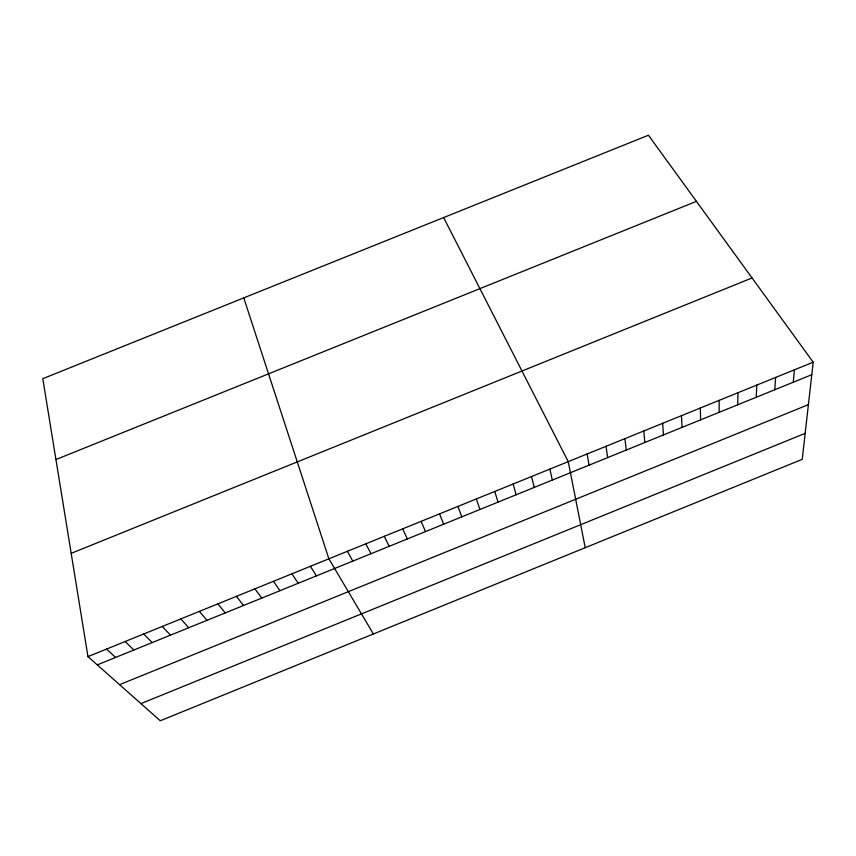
<?xml version="1.0" encoding="UTF-8"?>
<svg xmlns="http://www.w3.org/2000/svg" width="856" height="856" viewBox="0 0 856 856"><rect width="100%" height="100%" fill="white"/><g stroke="black" fill="none" stroke-linecap="round" stroke-linejoin="round"><path stroke-width="1.28" d="M719.147 412.325L719.179 400.362M737.69 404.792L738 392.722M756.233 397.259L756.811 385.082M774.755 389.737L775.622 377.442M793.277 382.215L794.411 369.813M813.2 362.195L802.233 459.319L160.265 720.763L87.965 656.616L42.8 378.673L648.431 135.237L813.2 362.195L87.965 656.616M119.583 684.672L808.406 404.642M140.951 703.621L805.164 433.339M97.284 664.887L811.788 374.703M55.94 459.544L696.431 201.353M71.187 553.351L752.05 277.965M106.551 649.073L115.592 657.451M125.137 641.529L133.9 650.014M143.701 633.986L152.197 642.588M162.266 626.453L170.472 635.163M180.819 618.92L188.748 627.737M199.362 611.398L207.013 620.322M217.895 603.876L225.267 612.907M236.417 596.354L243.521 605.492M254.928 588.832L261.754 598.087M273.428 581.32L279.987 590.683M291.928 573.82L298.209 583.278M310.418 566.308L316.42 575.885M373.366 633.975L328.886 558.808L243.767 297.888M347.354 551.317L352.811 561.108M365.812 543.817L371.001 553.725M443.633 217.552L568.234 461.641L585.226 547.69M384.258 536.327L389.17 546.342M402.705 528.848L407.338 538.959M421.131 521.358L425.496 531.587M439.556 513.878L443.643 524.214M457.96 506.41L461.78 516.853M476.364 498.941L479.906 509.491M494.757 491.472L498.031 502.13M513.14 484.004L516.147 494.768M531.512 476.546L534.24 487.417M549.884 469.088L552.334 480.066M587.141 453.969L589.046 465.161M606.027 446.297L607.664 457.607M624.912 438.636L626.26 450.042M643.787 430.975L644.857 442.499M662.651 423.313L663.443 434.944M681.504 415.663L682.018 427.401M700.347 408.012L700.583 419.857"/></g></svg>
